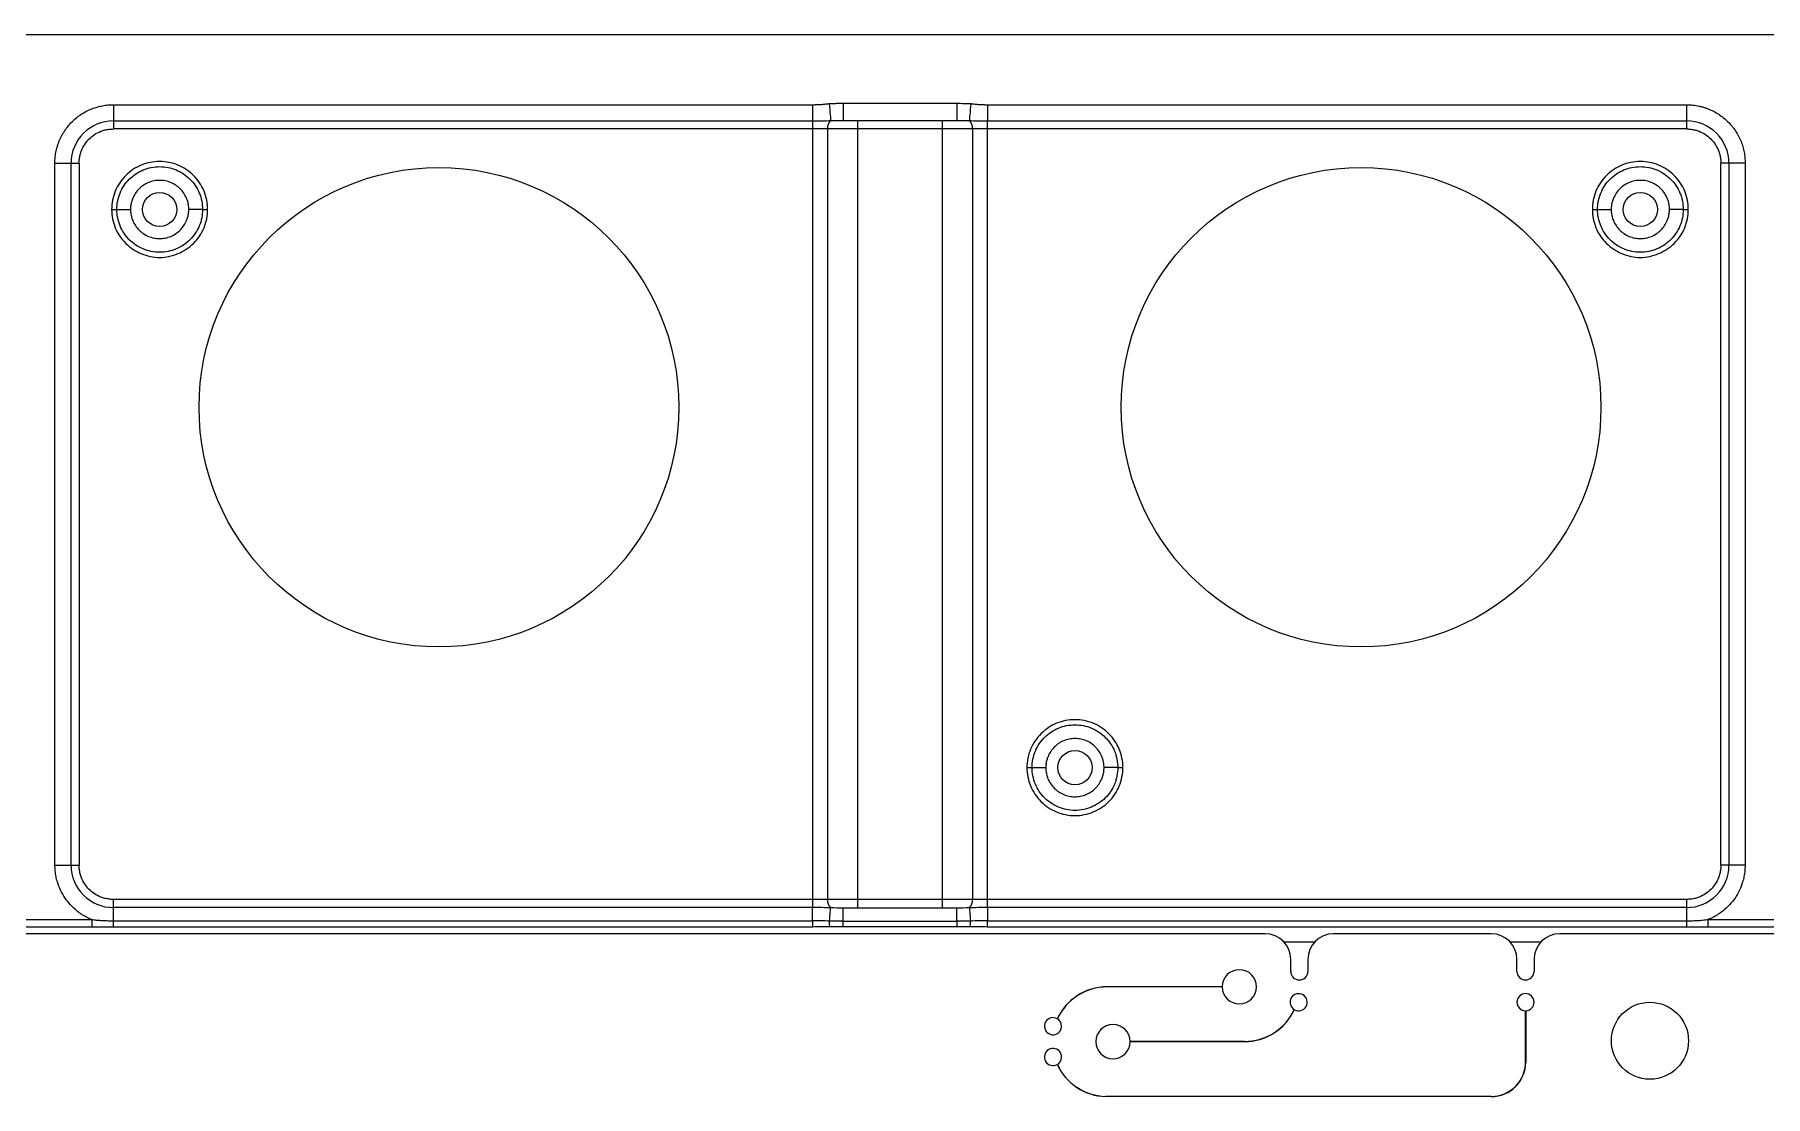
# Model space of a CAD drawing. Header units: millimetres. Extents: x -1 to 1576, y 30 to 633.
# Drawn here: x 148.1 to 249.1, y 571.3 to 633.3 of the extents above; entities that cross this region are included whole.
import ezdxf

# ---------------------------------------------------------------- set-up
doc = ezdxf.new("R2010")
doc.units = ezdxf.units.MM

msp = doc.modelspace()

# ---------------------------------------------------------------- linework, layer by layer
at = {"color": 7, "linetype": 'Continuous', "lineweight": 25}
for p, q in [((36.91, 633.28), (1518.3, 633.28)), ((152.66, 629.19), (193.47, 629.19)), ((152.66, 629.19), (152.66, 627.77)), ((195.26, 629.27), (201.88, 629.27)), ((203.67, 629.19), (244.48, 629.19)), ((244.48, 629.19), (244.48, 627.77)), ((152.66, 628.24), (193.47, 628.24)), ((244.48, 627.77), (152.66, 627.77)), ((193.47, 628.24), (193.47, 582.3)), ((194.35, 582.77), (194.35, 627.77)), ((195.21, 628.27), (195.26, 628.28)), ((195.26, 628.27), (201.88, 628.27)), ((196.09, 628.27), (196.09, 582.27)), ((201.05, 582.27), (201.05, 628.27)), ((202.8, 627.77), (202.8, 582.77)), ((203.67, 628.24), (244.48, 628.24)), ((203.67, 582.3), (203.67, 628.24)), ((149.25, 584.77), (149.25, 625.77)), ((149.25, 625.77), (150.66, 625.77)), ((150.19, 584.77), (150.19, 625.77)), ((150.66, 625.77), (150.66, 584.77)), ((247.9, 625.77), (246.48, 625.77)), ((246.48, 584.77), (246.48, 625.77)), ((246.95, 625.77), (246.95, 584.77)), ((247.9, 625.77), (247.9, 584.77)), ((149.25, 584.77), (150.66, 584.77)), ((247.9, 584.77), (246.48, 584.77)), ((152.66, 581.53), (152.66, 582.77)), ((244.48, 582.77), (152.66, 582.77)), ((193.47, 582.3), (152.66, 582.3)), ((195.26, 582.27), (195.21, 582.27)), ((201.88, 582.27), (195.26, 582.27)), ((201.93, 582.27), (201.88, 582.27)), ((244.48, 582.3), (203.67, 582.3)), ((244.48, 582.77), (244.48, 581.53)), ((138.1, 581.6), (151.4, 581.6)), ((151.4, 581.16), (138.1, 581.16)), ((152.66, 581.53), (193.47, 581.53)), ((193.47, 581.16), (152.66, 581.16)), ((195.26, 581.5), (201.88, 581.5)), ((201.88, 581.17), (195.26, 581.17)), ((203.67, 581.53), (244.48, 581.53)), ((244.48, 581.16), (203.67, 581.16)), ((245.74, 581.6), (259.04, 581.6)), ((259.04, 581.16), (245.74, 581.16)), ((219.88, 580.77), (129.44, 580.77)), ((222.76, 580.27), (221, 580.27)), ((233.08, 580.77), (223.88, 580.77)), ((235.96, 580.27), (234.2, 580.27)), ((327.52, 580.77), (237.08, 580.77)), ((221.38, 578.57), (221.38, 579.27)), ((222.38, 579.27), (222.38, 578.57)), ((234.58, 578.57), (234.58, 579.27)), ((235.58, 579.27), (235.58, 578.57)), ((210.66, 577.68), (217.38, 577.68)), ((217.38, 577.67), (210.66, 577.67)), ((235.08, 573.27), (235.08, 576.27)), ((235.09, 576.27), (235.09, 573.27)), ((212, 574.48), (218.68, 574.48)), ((218.68, 574.47), (212, 574.47)), ((210.57, 571.28), (233.08, 571.28)), ((233.08, 571.27), (210.57, 571.27))]:
    msp.add_line(p, q, dxfattribs=at)
for centre, radius in [((171.66, 611.52), 14), ((225.48, 611.52), 14), ((242.34, 574.52), 2.25)]:
    msp.add_circle(centre, radius, dxfattribs=at)
at = {"color": 130}
for centre in [(155.36, 623.07), (241.78, 623.07), (208.78, 590.47)]:
    msp.add_circle(centre, 1, dxfattribs=at)
at = {"color": 7, "linetype": 'Continuous', "lineweight": 25}
for centre, radius, start, end in [((152.66, 625.77), 2.47, 90, 180), ((194.9, 627.85), 0.562, 132.435, 187.8232), ((202.24, 627.85), 0.562, 352.1767, 47.5651), ((244.48, 625.77), 2.47, 360, 90), ((152.66, 584.77), 2.47, 180, 270), ((244.48, 584.77), 2.47, 270, 360), ((194.9, 582.7), 0.562, 172.1767, 227.5651), ((202.24, 582.7), 0.562, 312.435, 7.8232), ((219.88, 579.27), 1.5, 0, 90), ((223.88, 579.27), 1.5, 90, 180), ((233.08, 579.27), 1.5, 0, 90), ((237.08, 579.27), 1.5, 90, 180), ((218.38, 577.67), 1, 180.2864, 179.714), ((221.88, 578.57), 0.5, 180, 0), ((235.08, 578.57), 0.5, 180, 0), ((210.66, 574.47), 3.2, 90.0002, 155.3911), ((210.66, 574.47), 3.19, 90.0002, 155.4086), ((221.84, 576.77), 0.5, 240.4, 239.2487), ((235.08, 576.77), 0.5, 270.573, 269.427), ((207.5, 575.37), 0.5, 60.4208, 59.27), ((218.68, 577.67), 3.19, 270.0002, 335.4017), ((218.68, 577.67), 3.2, 270.0002, 335.3842), ((211, 574.47), 1, 0.2867, 359.7138), ((207.5, 573.57), 0.5, 300.7523, 299.6009), ((210.66, 574.47), 3.21, 204.6144, 268.4153), ((210.66, 574.47), 3.2, 204.597, 268.4128), ((233.08, 573.27), 2.01, 270, 0), ((233.08, 573.27), 2, 270, 0)]:
    msp.add_arc(centre, radius, start, end, dxfattribs=at)
for points, knots in [([(149.25, 625.77), (149.25, 625.83), (149.25, 625.96), (149.26, 626.14), (149.29, 626.32), (149.32, 626.5), (149.37, 626.68), (149.42, 626.86), (149.54, 627.19), (149.79, 627.66), (150.23, 628.2), (150.77, 628.65), (151.28, 628.91), (151.71, 629.06), (152.02, 629.13), (152.34, 629.18), (152.55, 629.18), (152.66, 629.19)], [0, 0, 0, 0, 0.034552, 0.068858, 0.103016, 0.137128, 0.171294, 0.205615, 0.240191, 0.37006, 0.500029, 0.629897, 0.759866, 0.820152, 0.879909, 0.939678, 1, 1, 1, 1]), ([(193.47, 629.19), (193.55, 629.19), (193.71, 629.19), (193.94, 629.2), (194.19, 629.23), (194.36, 629.24), (194.44, 629.25)], [0, 0, 0, 0, 0.232371, 0.485289, 0.737412, 1, 1, 1, 1]), ([(193.47, 629.19), (193.47, 628.98), (193.47, 628.78), (193.47, 628.44), (193.47, 628.31), (193.47, 628.24)], [0, 0, 0, 0, 0.5, 0.5, 1, 1, 1, 1]), ([(194.44, 629.25), (194.5, 629.25), (194.62, 629.26), (194.81, 629.27), (195.03, 629.27), (195.18, 629.27), (195.26, 629.27)], [0, 0, 0, 0, 0.207871, 0.443757, 0.707773, 1, 1, 1, 1]), ([(194.44, 629.25), (194.46, 629.01), (194.48, 628.78), (194.51, 628.43), (194.52, 628.3), (194.52, 628.26)], [0, 0, 0, 0, 0.5, 0.5, 1, 1, 1, 1]), ([(195.26, 629.27), (195.26, 629.01), (195.26, 628.75), (195.26, 628.38), (195.26, 628.27), (195.26, 628.27)], [0, 0, 0, 0, 0.5, 0.5, 1, 1, 1, 1]), ([(201.88, 629.27), (202.03, 629.27), (202.31, 629.27), (202.58, 629.25), (202.7, 629.25)], [0, 0, 0, 0, 0.556213, 1, 1, 1, 1]), ([(201.88, 629.27), (201.88, 629.14), (201.88, 629.01), (201.88, 628.77), (201.88, 628.66), (201.88, 628.47), (201.88, 628.4), (201.88, 628.3), (201.88, 628.27), (201.88, 628.27)], [0, 0, 0, 0, 0.25, 0.25, 0.5, 0.5, 0.75, 0.75, 1, 1, 1, 1]), ([(202.7, 629.25), (202.68, 629.01), (202.66, 628.78), (202.63, 628.43), (202.62, 628.3), (202.62, 628.26)], [0, 0, 0, 0, 0.5, 0.5, 1, 1, 1, 1]), ([(202.7, 629.25), (202.78, 629.24), (202.95, 629.23), (203.2, 629.2), (203.44, 629.19), (203.59, 629.19), (203.67, 629.19)], [0, 0, 0, 0, 0.26275, 0.514851, 0.767475, 1, 1, 1, 1]), ([(203.67, 629.19), (203.67, 628.98), (203.67, 628.78), (203.67, 628.44), (203.67, 628.31), (203.67, 628.24)], [0, 0, 0, 0, 0.5, 0.5, 1, 1, 1, 1]), ([(244.48, 629.19), (244.54, 629.19), (244.67, 629.18), (244.85, 629.17), (245.03, 629.14), (245.21, 629.11), (245.39, 629.07), (245.56, 629.01), (245.9, 628.89), (246.37, 628.65), (246.91, 628.2), (247.36, 627.66), (247.62, 627.15), (247.77, 626.73), (247.84, 626.41), (247.89, 626.1), (247.89, 625.88), (247.9, 625.77)], [0, 0, 0, 0, 0.034552, 0.068858, 0.103016, 0.137128, 0.171294, 0.205615, 0.240191, 0.37006, 0.500029, 0.629897, 0.759866, 0.820152, 0.879909, 0.939678, 1, 1, 1, 1]), ([(150.66, 625.77), (150.66, 625.82), (150.66, 625.9), (150.68, 626.02), (150.69, 626.15), (150.72, 626.27), (150.76, 626.39), (150.83, 626.6), (150.98, 626.88), (151.24, 627.2), (151.55, 627.46), (151.87, 627.62), (152.16, 627.72), (152.41, 627.76), (152.58, 627.77), (152.66, 627.77)], [0, 0, 0, 0, 0.040276, 0.080243, 0.120058, 0.159883, 0.199877, 0.240199, 0.370043, 0.500057, 0.629901, 0.759916, 0.840121, 0.919721, 1, 1, 1, 1]), ([(244.48, 627.77), (244.52, 627.77), (244.61, 627.77), (244.73, 627.76), (244.86, 627.74), (244.98, 627.71), (245.1, 627.68), (245.31, 627.6), (245.59, 627.46), (245.9, 627.2), (246.16, 626.88), (246.33, 626.56), (246.42, 626.27), (246.47, 626.02), (246.48, 625.86), (246.48, 625.77)], [0, 0, 0, 0, 0.040276, 0.080243, 0.120058, 0.159883, 0.199877, 0.240199, 0.370043, 0.500057, 0.629901, 0.759916, 0.840121, 0.919721, 1, 1, 1, 1]), ([(158.16, 623.07), (158.16, 623.44), (158.09, 623.81), (157.81, 624.48), (157.6, 624.79), (157.08, 625.31), (156.77, 625.52), (156.09, 625.8), (155.73, 625.87), (154.99, 625.87), (154.63, 625.8), (153.95, 625.52), (153.64, 625.31), (153.12, 624.79), (152.91, 624.48), (152.63, 623.81), (152.56, 623.44), (152.56, 623.07)], [0, 0, 0, 0, 0.125, 0.125, 0.25, 0.25, 0.375, 0.375, 0.5, 0.5, 0.625, 0.625, 0.75, 0.75, 0.875, 0.875, 1, 1, 1, 1]), ([(152.86, 623.07), (152.86, 623.4), (152.93, 623.73), (153.18, 624.33), (153.36, 624.61), (153.82, 625.07), (154.1, 625.26), (154.71, 625.51), (155.03, 625.57), (155.69, 625.57), (156.02, 625.51), (156.62, 625.26), (156.9, 625.07), (157.36, 624.61), (157.55, 624.33), (157.8, 623.73), (157.86, 623.4), (157.86, 623.07)], [0, 0, 0, 0, 0.125, 0.125, 0.25, 0.25, 0.375, 0.375, 0.5, 0.5, 0.625, 0.625, 0.75, 0.75, 0.875, 0.875, 1, 1, 1, 1]), ([(244.58, 623.07), (244.58, 623.44), (244.51, 623.81), (244.23, 624.48), (244.02, 624.79), (243.5, 625.31), (243.19, 625.52), (242.51, 625.8), (242.15, 625.87), (241.41, 625.87), (241.05, 625.8), (240.37, 625.52), (240.06, 625.31), (239.54, 624.79), (239.33, 624.48), (239.05, 623.81), (238.98, 623.44), (238.98, 623.07)], [0, 0, 0, 0, 0.125, 0.125, 0.25, 0.25, 0.375, 0.375, 0.5, 0.5, 0.625, 0.625, 0.75, 0.75, 0.875, 0.875, 1, 1, 1, 1]), ([(239.28, 623.07), (239.28, 623.4), (239.35, 623.73), (239.6, 624.33), (239.78, 624.61), (240.24, 625.07), (240.52, 625.26), (241.13, 625.51), (241.45, 625.57), (242.11, 625.57), (242.44, 625.51), (243.04, 625.26), (243.32, 625.07), (243.78, 624.61), (243.97, 624.33), (244.22, 623.73), (244.28, 623.4), (244.28, 623.07)], [0, 0, 0, 0, 0.125, 0.125, 0.25, 0.25, 0.375, 0.375, 0.5, 0.5, 0.625, 0.625, 0.75, 0.75, 0.875, 0.875, 1, 1, 1, 1]), ([(157.06, 623.07), (157.06, 623.12), (157.06, 623.21), (157.04, 623.34), (157.02, 623.47), (156.98, 623.6), (156.91, 623.79), (156.78, 624.02), (156.57, 624.28), (156.31, 624.5), (156.02, 624.65), (155.7, 624.75), (155.36, 624.78), (155.03, 624.75), (154.71, 624.65), (154.41, 624.5), (154.15, 624.28), (153.94, 624.02), (153.8, 623.76), (153.71, 623.51), (153.67, 623.3), (153.66, 623.15), (153.66, 623.07)], [0, 0, 0, 0, 0.025179, 0.050131, 0.075011, 0.099977, 0.125185, 0.187588, 0.250097, 0.312505, 0.375015, 0.437474, 0.500034, 0.562494, 0.62505, 0.68745, 0.749957, 0.812365, 0.874868, 0.916675, 0.958143, 1, 1, 1, 1]), ([(243.48, 623.07), (243.48, 623.12), (243.48, 623.21), (243.46, 623.34), (243.44, 623.47), (243.4, 623.6), (243.33, 623.79), (243.2, 624.02), (242.99, 624.28), (242.73, 624.5), (242.44, 624.65), (242.12, 624.75), (241.78, 624.78), (241.45, 624.75), (241.13, 624.65), (240.83, 624.5), (240.57, 624.28), (240.36, 624.02), (240.22, 623.76), (240.13, 623.51), (240.09, 623.3), (240.08, 623.15), (240.08, 623.07)], [0, 0, 0, 0, 0.025179, 0.050131, 0.075011, 0.099977, 0.125185, 0.187588, 0.250097, 0.312505, 0.375015, 0.437474, 0.500034, 0.562494, 0.62505, 0.68745, 0.749957, 0.812365, 0.874867, 0.916675, 0.958143, 1, 1, 1, 1]), ([(152.56, 623.07), (152.56, 622.71), (152.63, 622.34), (152.91, 621.66), (153.12, 621.35), (153.64, 620.83), (153.95, 620.63), (154.63, 620.35), (154.99, 620.27), (155.73, 620.27), (156.09, 620.35), (156.77, 620.63), (157.08, 620.83), (157.6, 621.35), (157.81, 621.66), (158.09, 622.34), (158.16, 622.71), (158.16, 623.07)], [0, 0, 0, 0, 0.125, 0.125, 0.25, 0.25, 0.375, 0.375, 0.5, 0.5, 0.625, 0.625, 0.75, 0.75, 0.875, 0.875, 1, 1, 1, 1]), ([(152.56, 623.07), (152.64, 623.07), (152.72, 623.07), (152.83, 623.07), (152.86, 623.07), (152.86, 623.07)], [0, 0, 0, 0, 0.5, 0.5, 1, 1, 1, 1]), ([(157.86, 623.07), (157.86, 622.75), (157.8, 622.42), (157.55, 621.81), (157.36, 621.54), (156.9, 621.07), (156.62, 620.89), (156.02, 620.64), (155.69, 620.57), (155.03, 620.57), (154.71, 620.64), (154.1, 620.89), (153.82, 621.07), (153.36, 621.54), (153.18, 621.81), (152.93, 622.42), (152.86, 622.75), (152.86, 623.07)], [0, 0, 0, 0, 0.125, 0.125, 0.25, 0.25, 0.375, 0.375, 0.5, 0.5, 0.625, 0.625, 0.75, 0.75, 0.875, 0.875, 1, 1, 1, 1]), ([(152.86, 623.07), (152.86, 623.07), (152.95, 623.07), (153.24, 623.07), (153.45, 623.07), (153.66, 623.07)], [0, 0, 0, 0, 0.5, 0.5, 1, 1, 1, 1]), ([(153.66, 623.07), (153.66, 623.03), (153.66, 622.94), (153.68, 622.81), (153.71, 622.68), (153.74, 622.55), (153.81, 622.36), (153.94, 622.12), (154.15, 621.86), (154.41, 621.65), (154.71, 621.49), (155.03, 621.39), (155.36, 621.36), (155.69, 621.39), (156.02, 621.49), (156.31, 621.65), (156.57, 621.86), (156.78, 622.12), (156.92, 622.39), (157.01, 622.63), (157.05, 622.85), (157.06, 623), (157.06, 623.07)], [0, 0, 0, 0, 0.025112, 0.050024, 0.074894, 0.099876, 0.125125, 0.187521, 0.250086, 0.312492, 0.374997, 0.437457, 0.500017, 0.562477, 0.625037, 0.687445, 0.749954, 0.812363, 0.874867, 0.916675, 0.958144, 1, 1, 1, 1]), ([(157.86, 623.07), (157.86, 623.07), (157.77, 623.07), (157.48, 623.07), (157.27, 623.07), (157.06, 623.07)], [0, 0, 0, 0, 0.5, 0.5, 1, 1, 1, 1]), ([(157.86, 623.07), (157.86, 623.07), (157.89, 623.07), (158, 623.07), (158.08, 623.07), (158.16, 623.07)], [0, 0, 0, 0, 0.5, 0.5, 1, 1, 1, 1]), ([(238.98, 623.07), (238.98, 622.71), (239.05, 622.34), (239.33, 621.66), (239.54, 621.35), (240.06, 620.83), (240.37, 620.63), (241.05, 620.35), (241.41, 620.27), (242.15, 620.27), (242.51, 620.35), (243.19, 620.63), (243.5, 620.83), (244.02, 621.35), (244.23, 621.66), (244.51, 622.34), (244.58, 622.71), (244.58, 623.07)], [0, 0, 0, 0, 0.125, 0.125, 0.25, 0.25, 0.375, 0.375, 0.5, 0.5, 0.625, 0.625, 0.75, 0.75, 0.875, 0.875, 1, 1, 1, 1]), ([(238.98, 623.07), (239.06, 623.07), (239.14, 623.07), (239.25, 623.07), (239.28, 623.07), (239.28, 623.07)], [0, 0, 0, 0, 0.5, 0.5, 1, 1, 1, 1]), ([(244.28, 623.07), (244.28, 622.75), (244.22, 622.42), (243.97, 621.81), (243.78, 621.54), (243.32, 621.07), (243.04, 620.89), (242.44, 620.64), (242.11, 620.57), (241.45, 620.57), (241.13, 620.64), (240.52, 620.89), (240.24, 621.07), (239.78, 621.54), (239.6, 621.81), (239.35, 622.42), (239.28, 622.75), (239.28, 623.07)], [0, 0, 0, 0, 0.125, 0.125, 0.25, 0.25, 0.375, 0.375, 0.5, 0.5, 0.625, 0.625, 0.75, 0.75, 0.875, 0.875, 1, 1, 1, 1]), ([(239.28, 623.07), (239.28, 623.07), (239.37, 623.07), (239.66, 623.07), (239.87, 623.07), (240.08, 623.07)], [0, 0, 0, 0, 0.5, 0.5, 1, 1, 1, 1]), ([(240.08, 623.07), (240.08, 623.03), (240.08, 622.94), (240.1, 622.81), (240.13, 622.68), (240.16, 622.55), (240.23, 622.36), (240.36, 622.12), (240.57, 621.86), (240.83, 621.65), (241.13, 621.49), (241.45, 621.39), (241.78, 621.36), (242.11, 621.39), (242.44, 621.49), (242.73, 621.65), (242.99, 621.86), (243.2, 622.12), (243.34, 622.39), (243.43, 622.63), (243.47, 622.85), (243.48, 623), (243.48, 623.07)], [0, 0, 0, 0, 0.025112, 0.050024, 0.074894, 0.099876, 0.125125, 0.187521, 0.250086, 0.312493, 0.374998, 0.437458, 0.500019, 0.562478, 0.625039, 0.687446, 0.749955, 0.812363, 0.874867, 0.916676, 0.958144, 1, 1, 1, 1]), ([(244.28, 623.07), (244.28, 623.07), (244.19, 623.07), (243.9, 623.07), (243.69, 623.07), (243.48, 623.07)], [0, 0, 0, 0, 0.5, 0.5, 1, 1, 1, 1]), ([(244.28, 623.07), (244.28, 623.07), (244.31, 623.07), (244.42, 623.07), (244.5, 623.07), (244.58, 623.07)], [0, 0, 0, 0, 0.5, 0.5, 1, 1, 1, 1]), ([(211.58, 590.47), (211.58, 590.84), (211.51, 591.21), (211.23, 591.88), (211.02, 592.19), (210.5, 592.71), (210.19, 592.92), (209.51, 593.2), (209.15, 593.27), (208.41, 593.27), (208.05, 593.2), (207.37, 592.92), (207.06, 592.71), (206.54, 592.19), (206.33, 591.88), (206.05, 591.21), (205.98, 590.84), (205.98, 590.47)], [0, 0, 0, 0, 0.125, 0.125, 0.25, 0.25, 0.375, 0.375, 0.5, 0.5, 0.625, 0.625, 0.75, 0.75, 0.875, 0.875, 1, 1, 1, 1]), ([(206.28, 590.47), (206.28, 590.8), (206.35, 591.13), (206.6, 591.73), (206.78, 592.01), (207.24, 592.47), (207.52, 592.66), (208.13, 592.91), (208.45, 592.97), (209.11, 592.97), (209.44, 592.91), (210.04, 592.66), (210.32, 592.47), (210.78, 592.01), (210.97, 591.73), (211.22, 591.13), (211.28, 590.8), (211.28, 590.47)], [0, 0, 0, 0, 0.125, 0.125, 0.25, 0.25, 0.375, 0.375, 0.5, 0.5, 0.625, 0.625, 0.75, 0.75, 0.875, 0.875, 1, 1, 1, 1]), ([(210.48, 590.47), (210.48, 590.52), (210.48, 590.61), (210.46, 590.74), (210.44, 590.87), (210.4, 591), (210.33, 591.19), (210.2, 591.42), (209.99, 591.68), (209.73, 591.9), (209.44, 592.05), (209.12, 592.15), (208.78, 592.18), (208.45, 592.15), (208.13, 592.05), (207.83, 591.9), (207.57, 591.68), (207.36, 591.42), (207.22, 591.16), (207.13, 590.91), (207.09, 590.7), (207.08, 590.55), (207.08, 590.47)], [0, 0, 0, 0, 0.025179, 0.050131, 0.075011, 0.099977, 0.125185, 0.187588, 0.250097, 0.312505, 0.375015, 0.437474, 0.500034, 0.562494, 0.62505, 0.68745, 0.749957, 0.812365, 0.874868, 0.916675, 0.958143, 1, 1, 1, 1]), ([(205.98, 590.47), (205.98, 590.11), (206.05, 589.74), (206.33, 589.06), (206.54, 588.75), (207.06, 588.23), (207.37, 588.03), (208.05, 587.75), (208.41, 587.67), (209.15, 587.67), (209.51, 587.75), (210.19, 588.03), (210.5, 588.23), (211.02, 588.75), (211.23, 589.06), (211.51, 589.74), (211.58, 590.11), (211.58, 590.47)], [0, 0, 0, 0, 0.125, 0.125, 0.25, 0.25, 0.375, 0.375, 0.5, 0.5, 0.625, 0.625, 0.75, 0.75, 0.875, 0.875, 1, 1, 1, 1]), ([(205.98, 590.47), (206.06, 590.47), (206.14, 590.47), (206.25, 590.47), (206.28, 590.47), (206.28, 590.47)], [0, 0, 0, 0, 0.5, 0.5, 1, 1, 1, 1]), ([(211.28, 590.47), (211.28, 590.15), (211.22, 589.82), (210.97, 589.21), (210.78, 588.94), (210.32, 588.47), (210.04, 588.29), (209.44, 588.04), (209.11, 587.97), (208.45, 587.97), (208.13, 588.04), (207.52, 588.29), (207.24, 588.47), (206.78, 588.94), (206.6, 589.21), (206.35, 589.82), (206.28, 590.15), (206.28, 590.47)], [0, 0, 0, 0, 0.125, 0.125, 0.25, 0.25, 0.375, 0.375, 0.5, 0.5, 0.625, 0.625, 0.75, 0.75, 0.875, 0.875, 1, 1, 1, 1]), ([(206.28, 590.47), (206.28, 590.47), (206.37, 590.47), (206.66, 590.47), (206.87, 590.47), (207.08, 590.47)], [0, 0, 0, 0, 0.5, 0.5, 1, 1, 1, 1]), ([(207.08, 590.47), (207.08, 590.43), (207.08, 590.34), (207.1, 590.21), (207.13, 590.08), (207.16, 589.95), (207.23, 589.76), (207.36, 589.52), (207.57, 589.26), (207.83, 589.05), (208.13, 588.89), (208.45, 588.79), (208.78, 588.76), (209.11, 588.79), (209.44, 588.89), (209.73, 589.05), (209.99, 589.26), (210.2, 589.52), (210.34, 589.79), (210.43, 590.03), (210.47, 590.25), (210.48, 590.4), (210.48, 590.47)], [0, 0, 0, 0, 0.025112, 0.050024, 0.074894, 0.099876, 0.125125, 0.187521, 0.250086, 0.312493, 0.374998, 0.437458, 0.500018, 0.562478, 0.625038, 0.687445, 0.749955, 0.812363, 0.874867, 0.916676, 0.958144, 1, 1, 1, 1]), ([(211.28, 590.47), (211.28, 590.47), (211.19, 590.47), (210.9, 590.47), (210.69, 590.47), (210.48, 590.47)], [0, 0, 0, 0, 0.5, 0.5, 1, 1, 1, 1]), ([(211.28, 590.47), (211.28, 590.47), (211.31, 590.47), (211.42, 590.47), (211.5, 590.47), (211.58, 590.47)], [0, 0, 0, 0, 0.5, 0.5, 1, 1, 1, 1]), ([(151.4, 581.6), (151.35, 581.62), (151.25, 581.66), (151.1, 581.74), (150.95, 581.81), (150.81, 581.9), (150.67, 581.99), (150.45, 582.17), (150.15, 582.44), (149.83, 582.85), (149.57, 583.3), (149.4, 583.73), (149.31, 584.11), (149.26, 584.44), (149.25, 584.66), (149.25, 584.77)], [0, 0, 0, 0, 0.040883, 0.08158, 0.122187, 0.162802, 0.203521, 0.244441, 0.372171, 0.500035, 0.627766, 0.75563, 0.837187, 0.918385, 1, 1, 1, 1]), ([(152.66, 582.77), (152.62, 582.77), (152.53, 582.78), (152.41, 582.79), (152.29, 582.81), (152.16, 582.83), (152.04, 582.87), (151.84, 582.94), (151.55, 583.09), (151.24, 583.35), (150.98, 583.67), (150.81, 583.99), (150.72, 584.27), (150.67, 584.52), (150.66, 584.69), (150.66, 584.77)], [0, 0, 0, 0, 0.0402761, 0.0802426, 0.1200582, 0.159883, 0.1998773, 0.2401994, 0.3700431, 0.5000574, 0.6299012, 0.7599156, 0.8401208, 0.919721, 1, 1, 1, 1]), ([(246.48, 584.77), (246.48, 584.73), (246.48, 584.65), (246.47, 584.52), (246.45, 584.4), (246.42, 584.28), (246.38, 584.16), (246.31, 583.95), (246.17, 583.67), (245.9, 583.35), (245.59, 583.09), (245.27, 582.92), (244.98, 582.83), (244.73, 582.78), (244.57, 582.78), (244.48, 582.77)], [0, 0, 0, 0, 0.040276, 0.080243, 0.120058, 0.159883, 0.199877, 0.240199, 0.370043, 0.500057, 0.629901, 0.759916, 0.840121, 0.919721, 1, 1, 1, 1]), ([(247.9, 584.77), (247.89, 584.72), (247.89, 584.61), (247.88, 584.44), (247.86, 584.28), (247.83, 584.11), (247.8, 583.95), (247.72, 583.68), (247.58, 583.3), (247.32, 582.85), (246.99, 582.44), (246.65, 582.13), (246.33, 581.9), (246.05, 581.73), (245.84, 581.64), (245.74, 581.6)], [0, 0, 0, 0, 0.040883, 0.08158, 0.122187, 0.162802, 0.203521, 0.244441, 0.372171, 0.500035, 0.627766, 0.75563, 0.837187, 0.918385, 1, 1, 1, 1]), ([(193.47, 581.53), (193.47, 581.7), (193.47, 581.87), (193.47, 582.14), (193.47, 582.24), (193.47, 582.3)], [0, 0, 0, 0, 0.5, 0.5, 1, 1, 1, 1]), ([(194.46, 581.51), (194.48, 581.7), (194.49, 581.88), (194.51, 582.16), (194.52, 582.25), (194.52, 582.28)], [0, 0, 0, 0, 0.5, 0.5, 1, 1, 1, 1]), ([(195.26, 581.5), (195.26, 581.72), (195.26, 581.92), (195.26, 582.2), (195.26, 582.27), (195.26, 582.27)], [0, 0, 0, 0, 0.5, 0.5, 1, 1, 1, 1]), ([(201.88, 581.5), (201.88, 581.72), (201.88, 581.92), (201.88, 582.2), (201.88, 582.27), (201.88, 582.27)], [0, 0, 0, 0, 0.5, 0.5, 1, 1, 1, 1]), ([(202.62, 582.28), (202.62, 582.25), (202.63, 582.16), (202.65, 581.88), (202.67, 581.7), (202.68, 581.51)], [0, 0, 0, 0, 0.5, 0.5, 1, 1, 1, 1]), ([(203.67, 582.3), (203.67, 582.24), (203.67, 582.14), (203.67, 581.87), (203.67, 581.7), (203.67, 581.53)], [0, 0, 0, 0, 0.5, 0.5, 1, 1, 1, 1]), ([(151.4, 581.6), (151.4, 581.51), (151.4, 581.42), (151.4, 581.26), (151.4, 581.2), (151.4, 581.16)], [0, 0, 0, 0, 0.5, 0.5, 1, 1, 1, 1]), ([(151.4, 581.6), (151.49, 581.59), (151.66, 581.57), (151.91, 581.55), (152.16, 581.54), (152.41, 581.53), (152.58, 581.53), (152.66, 581.53)], [0, 0, 0, 0, 0.206312, 0.408164, 0.606837, 0.80366, 1, 1, 1, 1]), ([(152.66, 581.16), (152.57, 581.16), (152.36, 581.16), (152.03, 581.16), (151.7, 581.16), (151.49, 581.16), (151.4, 581.16)], [0, 0, 0, 0, 0.221378, 0.492164, 0.7995, 1, 1, 1, 1]), ([(194.47, 581.17), (194.28, 581.17), (193.94, 581.17), (193.61, 581.17), (193.47, 581.16)], [0, 0, 0, 0, 0.580575, 1, 1, 1, 1]), ([(195.26, 581.17), (195.11, 581.17), (194.85, 581.17), (194.59, 581.17), (194.47, 581.17)], [0, 0, 0, 0, 0.548125, 1, 1, 1, 1]), ([(202.67, 581.17), (202.55, 581.17), (202.29, 581.17), (202.03, 581.17), (201.88, 581.17)], [0, 0, 0, 0, 0.452244, 1, 1, 1, 1]), ([(203.67, 581.16), (203.53, 581.17), (203.2, 581.17), (202.87, 581.17), (202.67, 581.17)], [0, 0, 0, 0, 0.420474, 1, 1, 1, 1]), ([(244.48, 581.53), (244.58, 581.53), (244.79, 581.53), (245.1, 581.54), (245.42, 581.56), (245.63, 581.59), (245.74, 581.6)], [0, 0, 0, 0, 0.245457, 0.492199, 0.742868, 1, 1, 1, 1]), ([(245.74, 581.16), (245.66, 581.16), (245.44, 581.16), (245.12, 581.16), (244.78, 581.16), (244.57, 581.16), (244.48, 581.16)], [0, 0, 0, 0, 0.200515, 0.50786, 0.778848, 1, 1, 1, 1]), ([(245.74, 581.16), (245.74, 581.2), (245.74, 581.26), (245.74, 581.42), (245.74, 581.51), (245.74, 581.6)], [0, 0, 0, 0, 0.5, 0.5, 1, 1, 1, 1])]:
    msp.add_open_spline(points, degree=3, knots=knots, dxfattribs=at)
for points in [[(193.47, 628.24), (193.84, 628.24), (194.2, 628.25), (194.52, 628.26)], [(194.52, 628.26), (194.76, 628.27), (195, 628.27), (195.26, 628.27)], [(201.88, 628.27), (202.14, 628.27), (202.38, 628.27), (202.62, 628.26)], [(202.62, 628.26), (202.94, 628.25), (203.31, 628.24), (203.67, 628.24)], [(194.52, 582.28), (194.2, 582.29), (193.84, 582.3), (193.47, 582.3)], [(195.26, 582.27), (195, 582.27), (194.76, 582.27), (194.52, 582.28)], [(202.62, 582.28), (202.38, 582.27), (202.14, 582.27), (201.88, 582.27)], [(203.67, 582.3), (203.31, 582.3), (202.94, 582.29), (202.62, 582.28)], [(152.66, 581.16), (152.66, 581.24), (152.66, 581.37), (152.66, 581.53)], [(193.47, 581.53), (193.47, 581.37), (193.47, 581.24), (193.47, 581.16)], [(194.46, 581.51), (194.12, 581.52), (193.8, 581.53), (193.47, 581.53)], [(194.47, 581.17), (194.47, 581.24), (194.46, 581.37), (194.46, 581.51)], [(195.26, 581.5), (195, 581.5), (194.73, 581.51), (194.46, 581.51)], [(195.26, 581.17), (195.26, 581.24), (195.26, 581.36), (195.26, 581.5)], [(202.68, 581.51), (202.41, 581.51), (202.15, 581.5), (201.88, 581.5)], [(201.88, 581.5), (201.88, 581.36), (201.88, 581.24), (201.88, 581.17)], [(202.67, 581.17), (202.68, 581.24), (202.68, 581.37), (202.68, 581.51)], [(203.67, 581.53), (203.35, 581.53), (203.02, 581.52), (202.68, 581.51)], [(203.67, 581.16), (203.67, 581.24), (203.67, 581.37), (203.67, 581.53)], [(244.48, 581.53), (244.48, 581.37), (244.48, 581.24), (244.48, 581.16)]]:
    msp.add_open_spline(points, degree=3, dxfattribs=at)

doc.saveas('drawing.dxf')
